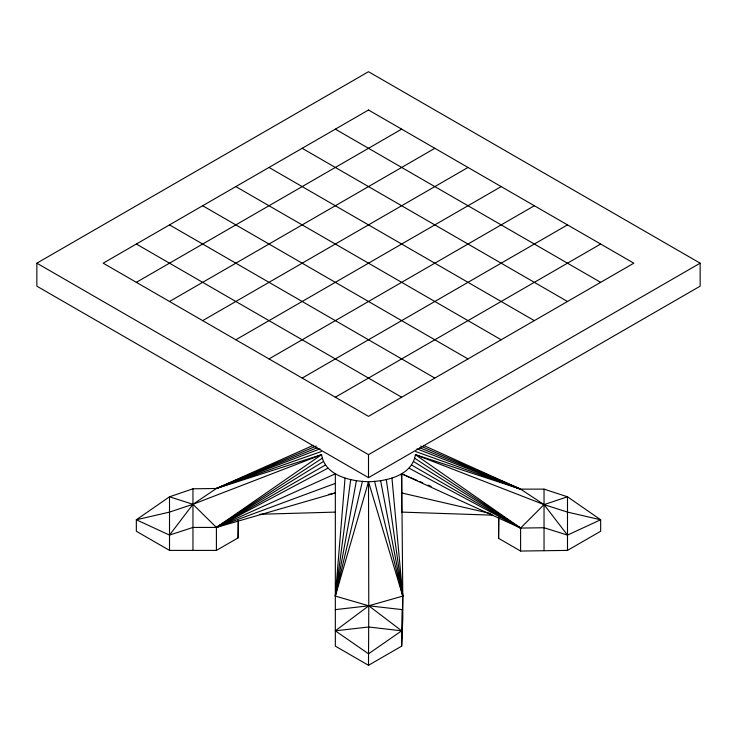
<?xml version="1.0" encoding="UTF-8"?>
<svg xmlns="http://www.w3.org/2000/svg" width="737" height="737" viewBox="0 0 737 737"><rect width="100%" height="100%" fill="white"/><g stroke="black" fill="none" stroke-linecap="round" stroke-linejoin="round"><path stroke-width="1.11" d="M498.599 517.669L498.599 538.342L520.598 551.046L567.49 550.401L600.655 531.257L600.655 519.769L567.49 512.104L544.044 504.615L520.589 489.128L415.401 454.665C412.176 475.715 386.455 481.27 368.5 481.74C350.545 481.27 324.824 475.715 321.599 454.665L216.402 488.484L192.956 488.806L169.51 496.793L136.345 519.769L136.345 531.257L169.51 550.401L216.411 550.401L238.125 537.863L238.401 520.718M498.599 538.342L498.875 517.752M216.411 550.401L216.411 527.425L321.599 454.665L192.956 504.292L169.51 512.104L136.345 519.769L169.51 535.09L192.965 527.425L216.411 527.425L335.335 473.817L335.335 646.146L368.5 665.29L401.665 646.146L402.78 596.095L401.665 473.817L417.464 480.588M401.665 646.146L402.78 619.071L402.78 596.095L391.955 478.12M345.045 478.12L335.335 596.086L368.776 605.796L402.227 609.628L402.227 632.604M350.701 479.465L335.335 596.086L368.5 481.74L402.78 596.095L368.776 605.796L335.335 609.628M356.358 480.819L335.335 596.086L362.429 481.279M401.232 476.074L401.665 473.817L520.598 528.07L544.044 527.747L567.49 535.09L600.655 519.769L567.49 496.793L544.035 489.128L520.589 489.128L518.387 488.493M169.51 535.09L192.956 504.292L216.402 488.484L313.428 445.277M368.5 665.29L368.776 605.796L401.665 630.826L368.5 653.802L335.335 630.826L368.776 605.796L368.5 481.74M169.51 550.401L169.51 496.793L192.956 504.292L216.411 527.425L322.401 458.165M328.628 494.472L335.335 492.961L216.411 527.425L323.193 461.675M36.85 263.183L368.5 71.71L700.15 263.183L700.15 286.168L368.5 477.64L36.85 286.168L36.85 263.183L368.5 454.665L700.15 263.183M136.345 282.335L401.665 129.15M169.51 301.479L434.83 148.303M202.675 320.632L467.995 167.446M235.84 339.775L501.16 186.599M269.005 358.928L534.325 205.743M302.17 378.072L567.49 224.886M335.335 397.215L600.655 244.039M335.335 483.389L216.411 527.425L325.542 464.936M216.411 527.425L327.882 468.207M316.311 446.042L216.402 488.484L321.314 451.541M317.057 447.82L216.402 488.484L319.996 448.879M335.335 630.826L368.5 626.994L401.665 630.826M259.857 514.269L335.335 512.104M492.896 515.172L401.665 512.104L401.665 473.817M401.665 492.961L490.796 513.569M415.686 451.551L520.589 489.128L423.572 445.397M513.09 486.356L520.589 489.128L420.689 446.106M417.004 448.897L520.589 489.128L419.933 447.866M419.574 481.491L422.734 482.846M428.004 485.103L431.163 486.457M409.118 468.207L520.598 528.07L520.598 551.046M335.335 129.15L600.655 282.335M302.17 148.303L567.49 301.479M269.005 167.446L534.325 320.632M235.84 186.599L501.16 339.775M202.675 205.743L467.995 358.928M169.51 224.886L434.83 378.072M136.345 244.039L401.665 397.215M516.775 525.859L520.598 528.07L544.044 504.615L567.49 496.793L567.49 550.401M411.458 464.936L520.598 528.07L415.401 454.665L544.044 504.615L567.49 535.09M413.807 461.675L520.598 528.07L414.599 458.165M374.571 481.279L402.78 596.095L386.299 479.465M380.642 480.819L402.78 596.095M544.035 489.128L544.044 550.723M192.956 488.806L192.965 550.401M368.5 454.665L368.5 477.64M238.125 520.635L238.125 537.863M368.5 110.006L103.18 263.183L368.5 416.368L633.82 263.183L368.5 110.006"/></g></svg>
